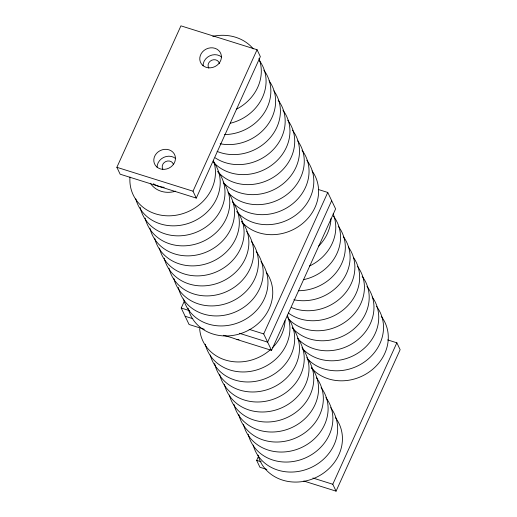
<?xml version="1.0" encoding="UTF-8"?>
<svg xmlns="http://www.w3.org/2000/svg" width="517" height="517" viewBox="0 0 517 517"><rect width="100%" height="100%" fill="white"/><g stroke="black" fill="none" stroke-linecap="round" stroke-linejoin="round"><path stroke-width="0.78" d="M116.868 167.314L180.931 25.85L257.065 49.729L260.348 56.624L196.286 198.089L120.151 174.203L116.868 167.314L193.003 191.193L196.286 198.089M193.003 191.193L257.065 49.729M204.331 329.284L189.073 324.495L181.221 308.042L184.207 301.443M327.759 192.447L335.611 208.907L271.548 350.364L263.696 333.911L327.759 192.447L318.55 189.565M331.681 200.68L267.619 342.138L239.365 333.278M266.856 469.442L259.935 467.271L256.652 460.376L258.642 455.975M396.849 342.797L400.132 349.686L336.069 491.15L332.786 484.255L396.849 342.797L387.666 339.915M181.221 308.042L189.616 310.672M249.123 329.335L263.696 333.911M185.144 316.268L192.783 318.666M223.409 335.268L224.934 335.746A41.929 13.442 24.4 0 1 237.025 339.533L271.548 350.364M256.652 460.376L261.195 461.804M312.895 478.018L332.786 484.255M303.77 481.017L336.069 491.15M208.849 68.063A5.823 5.157 -25.5 0 1 211.834 60.185A5.823 5.157 -25.5 0 1 219.395 63.63M162.842 169.098A5.823 5.157 -25.5 0 1 165.815 161.517A5.823 5.157 -25.5 0 1 173.402 164.335M164.193 187.322A23.291 20.622 -25.5 0 1 153.4 183.748M157.078 167.34A11.057 9.791 -25.5 0 1 163.747 157.368A11.057 9.791 -25.5 0 1 175.664 158.577M203.052 65.827A11.057 9.791 -25.5 0 1 209.721 55.855A11.057 9.791 -25.5 0 1 221.638 57.064M175.638 191.174A23.291 20.622 -25.5 0 1 150.389 183.257M266.19 272.149A43.674 38.672 -25.5 0 1 246.047 331.481A43.674 38.672 -25.5 0 1 188.104 308.203M260.936 261.499A43.674 38.672 -25.5 0 1 242.079 321.083A43.674 38.672 -25.5 0 1 183.522 298.968M256.161 251.488A43.674 38.672 -25.5 0 1 236.495 311.46A43.674 38.672 -25.5 0 1 178.378 287.4M251.391 241.478A43.674 38.672 -25.5 0 1 232.127 301.256A43.674 38.672 -25.5 0 1 173.783 278.172M246.615 231.467A43.674 38.672 -25.5 0 1 227.351 291.252A43.674 38.672 -25.5 0 1 169.007 268.161M241.84 221.457A43.674 38.672 -25.5 0 1 222.575 281.242A43.674 38.672 -25.5 0 1 164.232 258.151M237.064 211.447A43.674 38.672 -25.5 0 1 217.806 271.231A43.674 38.672 -25.5 0 1 159.456 248.141M232.288 201.436A43.674 38.672 -25.5 0 1 213.03 261.221A43.674 38.672 -25.5 0 1 154.68 238.13M227.991 192.065A43.674 38.672 -25.5 0 1 207.847 251.398A43.674 38.672 -25.5 0 1 149.904 228.12M223.215 182.055A43.674 38.672 -25.5 0 1 203.071 241.387A43.674 38.672 -25.5 0 1 145.135 218.109M217.967 171.405A43.674 38.672 -25.5 0 1 198.295 231.377A43.674 38.672 -25.5 0 1 140.185 207.317M213.191 161.394A43.674 38.672 -25.5 0 1 194.334 220.985A43.674 38.672 -25.5 0 1 135.777 198.864M213.372 160.477A43.674 38.672 -25.5 0 1 177.79 214.923A43.674 38.672 -25.5 0 1 129.98 177.066M312.048 170.888A43.674 38.672 -25.5 0 1 300.041 225.464A43.674 38.672 -25.5 0 1 241.562 221.703M306.794 160.238A43.674 38.672 -25.5 0 1 295.627 215.195A43.674 38.672 -25.5 0 1 236.786 211.692M302.018 150.227A43.674 38.672 -25.5 0 1 291.562 204.654A43.674 38.672 -25.5 0 1 233.083 202.851M297.721 140.857A43.674 38.672 -25.5 0 1 286.431 194.909A43.674 38.672 -25.5 0 1 228.307 192.841M292.473 130.206A43.674 38.672 -25.5 0 1 282.011 184.634A43.674 38.672 -25.5 0 1 223.531 182.831M287.698 120.196A43.674 38.672 -25.5 0 1 276.53 175.153A43.674 38.672 -25.5 0 1 217.689 171.65M282.922 110.186A43.674 38.672 -25.5 0 1 272.459 164.613A43.674 38.672 -25.5 0 1 213.986 162.81M278.146 100.175A43.674 38.672 -25.5 0 1 270.979 151.843A43.674 38.672 -25.5 0 1 215.188 157.821M273.848 90.805A43.674 38.672 -25.5 0 1 268.782 139.293A43.674 38.672 -25.5 0 1 217.095 151.397M269.073 80.794A43.674 38.672 -25.5 0 1 266.759 126.058A43.674 38.672 -25.5 0 1 220.126 143.758M263.825 70.144A43.674 38.672 -25.5 0 1 264.859 111.879A43.674 38.672 -25.5 0 1 224.546 134.588M259.528 60.773A43.674 38.672 -25.5 0 1 230.479 123.214M258.946 58.46A43.674 38.672 -25.5 0 1 236.237 109.307M212.765 36.326A43.674 38.672 -25.5 0 1 253.291 48.882M238.99 339.527A24.247 21.468 -25.5 0 1 237.025 339.54M285.087 320.663A43.674 38.672 -25.5 0 1 272.562 347.631M270.469 349.615A43.674 38.672 -25.5 0 1 225.948 360.2A43.674 38.672 -25.5 0 1 199.659 328.689M287.258 315.118A43.674 38.672 -25.5 0 1 259.049 369.19A43.674 38.672 -25.5 0 1 205.281 344.212M287.665 317.528A43.674 38.672 -25.5 0 1 268.808 377.113A43.674 38.672 -25.5 0 1 210.245 354.998M292.435 327.539A43.674 38.672 -25.5 0 1 272.769 387.511A43.674 38.672 -25.5 0 1 214.652 363.451M297.689 338.189A43.674 38.672 -25.5 0 1 277.545 397.521A43.674 38.672 -25.5 0 1 219.602 374.243M301.986 347.56A43.674 38.672 -25.5 0 1 282.728 407.338A43.674 38.672 -25.5 0 1 224.378 384.254M306.762 357.57A43.674 38.672 -25.5 0 1 287.904 417.154A43.674 38.672 -25.5 0 1 229.348 395.04M311.538 367.581A43.674 38.672 -25.5 0 1 292.273 427.359A43.674 38.672 -25.5 0 1 233.93 404.275M316.314 377.591A43.674 38.672 -25.5 0 1 297.049 437.369A43.674 38.672 -25.5 0 1 238.705 414.285M321.083 387.601A43.674 38.672 -25.5 0 1 301.825 447.379A43.674 38.672 -25.5 0 1 243.475 424.295M325.859 397.612A43.674 38.672 -25.5 0 1 306.6 457.39A43.674 38.672 -25.5 0 1 248.25 434.306M330.634 407.622A43.674 38.672 -25.5 0 1 311.777 467.206A43.674 38.672 -25.5 0 1 253.22 445.092M335.41 417.633A43.674 38.672 -25.5 0 1 316.553 477.217A43.674 38.672 -25.5 0 1 257.996 455.102M330.983 218.626A43.674 38.672 -25.5 0 1 318.42 246.37M333.122 213.851A43.674 38.672 -25.5 0 1 309.353 266.1M333.523 216.268A43.674 38.672 -25.5 0 1 303.518 279.678M338.299 226.278A43.674 38.672 -25.5 0 1 339.152 268.31A43.674 38.672 -25.5 0 1 298.322 290.728M343.547 236.928A43.674 38.672 -25.5 0 1 340.987 282.502A43.674 38.672 -25.5 0 1 293.843 299.731M348.322 246.939A43.674 38.672 -25.5 0 1 343.249 295.427A43.674 38.672 -25.5 0 1 291.569 307.531M353.557 257.602A43.674 38.672 -25.5 0 1 344.148 309.127A43.674 38.672 -25.5 0 1 288.383 313.056M357.396 266.32A43.674 38.672 -25.5 0 1 346.933 320.747A43.674 38.672 -25.5 0 1 288.454 318.944M362.171 276.33A43.674 38.672 -25.5 0 1 350.998 331.287A43.674 38.672 -25.5 0 1 292.157 327.784M366.941 286.334A43.674 38.672 -25.5 0 1 356.484 340.768A43.674 38.672 -25.5 0 1 298.005 338.965M372.195 296.991A43.674 38.672 -25.5 0 1 360.898 351.043A43.674 38.672 -25.5 0 1 302.781 348.975M376.492 306.355A43.674 38.672 -25.5 0 1 366.03 360.788A43.674 38.672 -25.5 0 1 307.557 358.985M381.268 316.365A43.674 38.672 -25.5 0 1 370.094 371.329A43.674 38.672 -25.5 0 1 311.253 367.826M162.332 169.305A11.057 9.791 -25.5 0 0 174.933 155.378A11.057 9.791 -25.5 0 0 156.593 153.329A11.057 9.791 -25.5 0 0 162.332 169.305M208.306 67.785A11.057 9.791 -25.5 0 0 220.908 53.865A11.057 9.791 -25.5 0 0 202.567 51.81A11.057 9.791 -25.5 0 0 208.306 67.785"/></g></svg>
